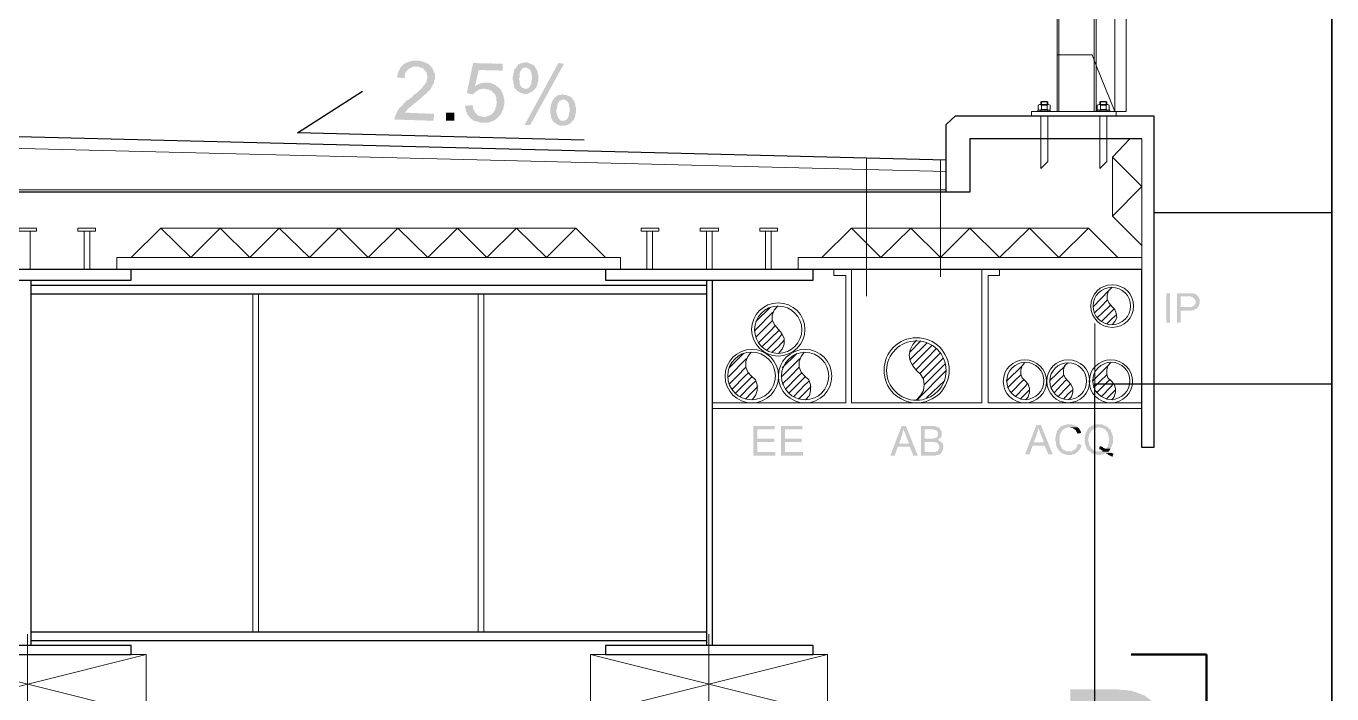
# Model space of a CAD drawing. Header units: millimetres. Extents: x -35.3 to 0.3, y 0.4 to 20.6.
# Drawn here: x -23.047 to -21.313, y 17.019 to 17.907 of the extents above; entities that cross this region are included whole.
import ezdxf

# ---------------------------------------------------------------- set-up
doc = ezdxf.new("R2010")
doc.units = ezdxf.units.MM
doc.linetypes.add('PDF_IMPORT', pattern=[1, 0.8, -0.2])
for name, color, linetype in [('Layer1', 3, 'Continuous'), ('PDF _Geometria', 7, 'Continuous'), ('PDF _Riempimenti solidi', 7, 'Continuous')]:
    doc.layers.add(name, color=color, linetype=linetype)

msp = doc.modelspace()

# ---------------------------------------------------------------- hatches: boundary and pattern name
at = {"layer": 'PDF _Riempimenti solidi', "transparency": 33554559}
for points in [[(-22.5093, 17.8527), (-22.5285, 17.8527), (-22.5252, 17.8527), (-22.5235, 17.8518), (-22.521, 17.851), (-22.5193, 17.8502), (-22.5185, 17.8485), (-22.5177, 17.8485), (-22.5168, 17.8468), (-22.5152, 17.8452), (-22.5152, 17.8435), (-22.5143, 17.841), (-22.5143, 17.8377), (-22.5152, 17.8352), (-22.5152, 17.8335), (-22.516, 17.8318), (-22.5177, 17.8293), (-22.5193, 17.8277), (-22.5202, 17.826), (-22.521, 17.8252), (-22.5218, 17.8235), (-22.5235, 17.8227), (-22.5268, 17.8193), (-22.5285, 17.8177), (-22.5302, 17.8168), (-22.5327, 17.8152), (-22.5343, 17.8127), (-22.5368, 17.811), (-22.5385, 17.8093), (-22.541, 17.8085), (-22.5443, 17.8052), (-22.546, 17.8035), (-22.5468, 17.8018), (-22.5485, 17.801), (-22.5493, 17.7993), (-22.551, 17.7985), (-22.5518, 17.7968), (-22.5535, 17.7952), (-22.5543, 17.7927), (-22.5552, 17.791), (-22.556, 17.7893), (-22.5568, 17.7893), (-22.5568, 17.7868), (-22.5577, 17.7852), (-22.5577, 17.7827), (-22.506, 17.781), (-22.5052, 17.7902), (-22.5443, 17.7918), (-22.541, 17.7952), (-22.5402, 17.7968), (-22.5393, 17.7977), (-22.5377, 17.7985), (-22.5368, 17.7993), (-22.5352, 17.801), (-22.5327, 17.8027), (-22.531, 17.8043), (-22.5285, 17.806), (-22.5277, 17.8068), (-22.526, 17.8085), (-22.5235, 17.8102), (-22.5202, 17.8135), (-22.5185, 17.8152), (-22.5168, 17.816), (-22.5152, 17.8177), (-22.5143, 17.8185), (-22.5135, 17.8202), (-22.5127, 17.8202), (-22.511, 17.8218), (-22.5093, 17.8243), (-22.5085, 17.826), (-22.5068, 17.8293), (-22.506, 17.8302), (-22.5052, 17.8318), (-22.5052, 17.8343), (-22.5043, 17.836), (-22.5043, 17.8435), (-22.506, 17.8468), (-22.5068, 17.8493), (-22.5077, 17.851)], [(-22.5285, 17.861), (-22.5327, 17.861), (-22.5352, 17.8602), (-22.5377, 17.8602), (-22.5393, 17.8593), (-22.5427, 17.8577), (-22.5452, 17.8568), (-22.546, 17.856), (-22.5477, 17.8543), (-22.5493, 17.8527), (-22.5502, 17.851), (-22.551, 17.8493), (-22.5527, 17.846), (-22.5535, 17.8435), (-22.5543, 17.841), (-22.5543, 17.8385), (-22.5443, 17.8377), (-22.5443, 17.8418), (-22.5435, 17.8443), (-22.5427, 17.846), (-22.541, 17.8477), (-22.5402, 17.8493), (-22.5385, 17.8502), (-22.5368, 17.851), (-22.5352, 17.8518), (-22.5335, 17.8527), (-22.5093, 17.8527), (-22.5102, 17.8543), (-22.511, 17.8543), (-22.5118, 17.856), (-22.5135, 17.8568), (-22.5152, 17.8577), (-22.5177, 17.8585), (-22.521, 17.8602), (-22.5235, 17.8602), (-22.526, 17.861)], [(-22.4143, 17.8568), (-22.4535, 17.8577), (-22.4618, 17.8177), (-22.4535, 17.816), (-22.4518, 17.8177), (-22.451, 17.8185), (-22.4493, 17.8202), (-22.4468, 17.821), (-22.4468, 17.8218), (-22.4452, 17.8227), (-22.4427, 17.8227), (-22.441, 17.8235), (-22.4385, 17.8235), (-22.4185, 17.8243), (-22.4202, 17.826), (-22.451, 17.8268), (-22.446, 17.8485), (-22.4143, 17.8477)], [(-22.396, 17.8527), (-22.3968, 17.851), (-22.3985, 17.8493), (-22.3993, 17.8477), (-22.3993, 17.8452), (-22.4002, 17.8435), (-22.4002, 17.841), (-22.401, 17.8385), (-22.401, 17.836), (-22.4002, 17.8335), (-22.4002, 17.831), (-22.3993, 17.8293), (-22.3993, 17.8268), (-22.3985, 17.8252), (-22.3977, 17.8235), (-22.396, 17.8227), (-22.396, 17.8218), (-22.3943, 17.8202), (-22.3927, 17.8193), (-22.391, 17.8185), (-22.3885, 17.8177), (-22.3868, 17.8168), (-22.3818, 17.8168), (-22.3793, 17.8177), (-22.3777, 17.8185), (-22.3743, 17.8202), (-22.3727, 17.8218), (-22.3718, 17.8227), (-22.3843, 17.8235), (-22.3852, 17.8235), (-22.3868, 17.8243), (-22.3885, 17.8252), (-22.3902, 17.8268), (-22.391, 17.8285), (-22.3918, 17.8302), (-22.3918, 17.8343), (-22.3927, 17.8377), (-22.3918, 17.8385), (-22.3918, 17.8435), (-22.391, 17.846), (-22.3902, 17.8477), (-22.3893, 17.8485), (-22.3893, 17.8493), (-22.3877, 17.851), (-22.386, 17.8518), (-22.3835, 17.8518)], [(-22.3835, 17.8585), (-22.3852, 17.8585), (-22.3877, 17.8577), (-22.3893, 17.8577), (-22.391, 17.8568), (-22.3935, 17.856), (-22.3943, 17.8543), (-22.396, 17.8527), (-22.3835, 17.8518), (-22.3827, 17.8518), (-22.3793, 17.8502), (-22.3777, 17.8485), (-22.3768, 17.8468), (-22.376, 17.8452), (-22.376, 17.8427), (-22.3752, 17.8402), (-22.3752, 17.836), (-22.376, 17.8335), (-22.376, 17.831), (-22.3768, 17.8293), (-22.3777, 17.8277), (-22.3777, 17.826), (-22.3785, 17.826), (-22.3802, 17.8243), (-22.3818, 17.8235), (-22.3843, 17.8235), (-22.3718, 17.8227), (-22.3702, 17.8243), (-22.3685, 17.8277), (-22.3677, 17.8302), (-22.3677, 17.8318), (-22.3668, 17.8343), (-22.3668, 17.8418), (-22.3677, 17.8435), (-22.3677, 17.846), (-22.3685, 17.8477), (-22.3702, 17.851), (-22.3718, 17.8527), (-22.3718, 17.8535), (-22.3735, 17.8552), (-22.3752, 17.856), (-22.3777, 17.8568), (-22.3793, 17.8577), (-22.381, 17.8585)], [(-22.3327, 17.8568), (-22.3402, 17.8577), (-22.3852, 17.7752), (-22.3777, 17.7752)], [(-22.436, 17.8318), (-22.4385, 17.8318), (-22.441, 17.831), (-22.4427, 17.831), (-22.4452, 17.8302), (-22.4468, 17.8293), (-22.4485, 17.8285), (-22.451, 17.8268), (-22.4202, 17.826), (-22.4218, 17.8268), (-22.4235, 17.8285), (-22.4252, 17.8293), (-22.4277, 17.8302), (-22.4293, 17.831), (-22.431, 17.831), (-22.4335, 17.8318)], [(-22.4185, 17.8243), (-22.4385, 17.8235), (-22.4377, 17.8235), (-22.436, 17.8227), (-22.4335, 17.8227), (-22.4318, 17.8218), (-22.4293, 17.821), (-22.4277, 17.8193), (-22.4268, 17.8185), (-22.426, 17.8177), (-22.4243, 17.816), (-22.4235, 17.8135), (-22.4227, 17.8118), (-22.4227, 17.8077), (-22.4218, 17.8052), (-22.4227, 17.8027), (-22.4227, 17.8002), (-22.4235, 17.7985), (-22.4243, 17.796), (-22.4252, 17.7943), (-22.426, 17.7927), (-22.4293, 17.7893), (-22.431, 17.7885), (-22.4335, 17.7877), (-22.4352, 17.7868), (-22.4368, 17.786), (-22.4393, 17.786), (-22.4202, 17.786), (-22.4185, 17.7877), (-22.4168, 17.7893), (-22.416, 17.791), (-22.4152, 17.7927), (-22.4143, 17.7952), (-22.4135, 17.7968), (-22.4127, 17.7993), (-22.4127, 17.801), (-22.4118, 17.8035), (-22.4118, 17.8093), (-22.4127, 17.811), (-22.4127, 17.8135), (-22.4135, 17.8152), (-22.4143, 17.8177), (-22.416, 17.821), (-22.4168, 17.8227)], [(-22.3335, 17.816), (-22.3352, 17.816), (-22.3377, 17.8152), (-22.3393, 17.8152), (-22.3418, 17.8143), (-22.3435, 17.8127), (-22.3452, 17.8118), (-22.346, 17.8102), (-22.3335, 17.8093), (-22.3327, 17.8093), (-22.331, 17.8085), (-22.3293, 17.8077), (-22.3277, 17.806), (-22.3268, 17.8043), (-22.326, 17.8027), (-22.326, 17.8002), (-22.3252, 17.7977), (-22.3252, 17.7935), (-22.326, 17.791), (-22.326, 17.7885), (-22.3268, 17.7868), (-22.3285, 17.7835), (-22.3302, 17.7818), (-22.3327, 17.781), (-22.3343, 17.781), (-22.3218, 17.7802), (-22.3202, 17.7818), (-22.3193, 17.7835), (-22.3185, 17.7852), (-22.3177, 17.7877), (-22.3177, 17.7893), (-22.3168, 17.7918), (-22.3168, 17.7985), (-22.3177, 17.801), (-22.3177, 17.8035), (-22.3185, 17.8052), (-22.3193, 17.8068), (-22.3202, 17.8085), (-22.3218, 17.8102), (-22.3218, 17.811), (-22.3235, 17.8127), (-22.3252, 17.8135), (-22.3277, 17.8143), (-22.3293, 17.8152), (-22.3318, 17.8152)], [(-22.4543, 17.8018), (-22.4643, 17.801), (-22.4643, 17.8002), (-22.4635, 17.7977), (-22.4635, 17.7952), (-22.4618, 17.7918), (-22.461, 17.7893), (-22.4593, 17.7877), (-22.4585, 17.786), (-22.4568, 17.7843), (-22.456, 17.7835), (-22.4543, 17.7827), (-22.4527, 17.781), (-22.4502, 17.7802), (-22.4485, 17.7802), (-22.446, 17.7793), (-22.4443, 17.7785), (-22.4327, 17.7785), (-22.431, 17.7793), (-22.4285, 17.7802), (-22.4268, 17.781), (-22.4252, 17.7818), (-22.4235, 17.7827), (-22.4218, 17.7843), (-22.4202, 17.786), (-22.4393, 17.786), (-22.4418, 17.7868), (-22.4435, 17.7868), (-22.446, 17.7877), (-22.4477, 17.7885), (-22.4493, 17.7902), (-22.4502, 17.791), (-22.451, 17.7927), (-22.4527, 17.7952), (-22.4535, 17.7968), (-22.4535, 17.7993)], [(-22.346, 17.8102), (-22.3477, 17.8085), (-22.3485, 17.8068), (-22.3493, 17.8043), (-22.3502, 17.8027), (-22.3502, 17.8002), (-22.351, 17.7985), (-22.351, 17.791), (-22.3502, 17.7885), (-22.3502, 17.7868), (-22.3493, 17.7843), (-22.3477, 17.781), (-22.3468, 17.7802), (-22.346, 17.7793), (-22.3443, 17.7777), (-22.3427, 17.7768), (-22.341, 17.7752), (-22.3393, 17.7752), (-22.3368, 17.7743), (-22.3318, 17.7743), (-22.3293, 17.7752), (-22.3277, 17.7752), (-22.326, 17.7768), (-22.3243, 17.7777), (-22.3227, 17.7793), (-22.3218, 17.7802), (-22.3343, 17.781), (-22.3368, 17.781), (-22.3385, 17.7827), (-22.3402, 17.7843), (-22.3418, 17.7877), (-22.3418, 17.7893), (-22.3427, 17.7918), (-22.3427, 17.796), (-22.3418, 17.7985), (-22.3418, 17.801), (-22.341, 17.8035), (-22.3402, 17.8052), (-22.3393, 17.806), (-22.3393, 17.8068), (-22.3377, 17.8077), (-22.336, 17.8085), (-22.3335, 17.8093)], [(-22.4785, 17.781), (-22.4785, 17.7918), (-22.4893, 17.7918), (-22.4893, 17.781)], [(-21.5277, 17.5127), (-21.5277, 17.5518), (-21.5327, 17.5518), (-21.5327, 17.5127)], [(-21.5035, 17.5518), (-21.5185, 17.5518), (-21.5185, 17.5127), (-21.5135, 17.5127), (-21.5135, 17.5285), (-21.4993, 17.5285), (-21.4985, 17.5293), (-21.496, 17.5293), (-21.4952, 17.5302), (-21.4943, 17.5302), (-21.4935, 17.531), (-21.4927, 17.531), (-21.4918, 17.5318), (-21.491, 17.5327), (-21.5135, 17.5335), (-21.5135, 17.5477), (-21.4902, 17.5477), (-21.4918, 17.5493), (-21.4927, 17.5502), (-21.4935, 17.5502), (-21.4943, 17.551), (-21.4952, 17.551), (-21.496, 17.5518), (-21.5018, 17.5518)], [(-21.4902, 17.5477), (-21.5035, 17.5477), (-21.5002, 17.5477), (-21.4993, 17.5468), (-21.4977, 17.5468), (-21.4968, 17.546), (-21.496, 17.5452), (-21.4952, 17.5443), (-21.4943, 17.5435), (-21.4943, 17.5427), (-21.4935, 17.5418), (-21.4935, 17.5385), (-21.4943, 17.5377), (-21.4943, 17.5368), (-21.4952, 17.536), (-21.496, 17.5352), (-21.4968, 17.5343), (-21.4985, 17.5343), (-21.4993, 17.5335), (-21.5135, 17.5335), (-21.491, 17.5327), (-21.4902, 17.5335), (-21.4902, 17.5343), (-21.4893, 17.5352), (-21.4893, 17.536), (-21.4885, 17.5377), (-21.4885, 17.5443), (-21.4893, 17.5452), (-21.4893, 17.546), (-21.4902, 17.5468)], [(-22.0527, 17.3752), (-22.081, 17.3752), (-22.081, 17.336), (-22.0518, 17.336), (-22.0518, 17.341), (-22.076, 17.341), (-22.076, 17.3543), (-22.0535, 17.3543), (-22.0535, 17.3585), (-22.076, 17.3585), (-22.076, 17.371), (-22.0527, 17.371)], [(-22.016, 17.3752), (-22.0443, 17.3752), (-22.0443, 17.336), (-22.0152, 17.336), (-22.0152, 17.341), (-22.0393, 17.341), (-22.0393, 17.3543), (-22.0168, 17.3543), (-22.0168, 17.3585), (-22.0393, 17.3585), (-22.0393, 17.371), (-22.016, 17.371)], [(-21.8785, 17.3752), (-21.8843, 17.3752), (-21.8993, 17.336), (-21.8935, 17.336), (-21.8893, 17.3477), (-21.8735, 17.3477), (-21.8877, 17.3518), (-21.8835, 17.3635), (-21.8835, 17.3652), (-21.8827, 17.366), (-21.8827, 17.3677), (-21.8818, 17.3693), (-21.8818, 17.371)], [(-21.8785, 17.3752), (-21.8818, 17.371), (-21.881, 17.3702), (-21.881, 17.3685), (-21.8802, 17.3677), (-21.8802, 17.3668), (-21.8793, 17.3652), (-21.8793, 17.3643), (-21.8785, 17.3627), (-21.8743, 17.3518), (-21.8877, 17.3518), (-21.8735, 17.3477), (-21.8685, 17.336), (-21.8627, 17.336)], [(-21.8435, 17.3752), (-21.8585, 17.3752), (-21.8585, 17.336), (-21.8393, 17.336), (-21.8385, 17.3368), (-21.836, 17.3368), (-21.8343, 17.3377), (-21.8335, 17.3377), (-21.8327, 17.3385), (-21.8318, 17.3393), (-21.831, 17.3402), (-21.8535, 17.341), (-21.8535, 17.3543), (-21.8318, 17.3543), (-21.8327, 17.3552), (-21.8335, 17.3552), (-21.8343, 17.356), (-21.8352, 17.3568), (-21.836, 17.3568), (-21.8352, 17.3577), (-21.8343, 17.3585), (-21.8535, 17.3585), (-21.8535, 17.371), (-21.8327, 17.371), (-21.8335, 17.3718), (-21.8335, 17.3727), (-21.8343, 17.3735), (-21.836, 17.3735), (-21.8368, 17.3743), (-21.8385, 17.3743), (-21.8393, 17.3752), (-21.8427, 17.3752)], [(-21.8327, 17.371), (-21.8452, 17.371), (-21.8418, 17.371), (-21.841, 17.3702), (-21.8393, 17.3702), (-21.8385, 17.3693), (-21.8377, 17.3693), (-21.8368, 17.3685), (-21.8368, 17.3677), (-21.836, 17.3668), (-21.836, 17.3635), (-21.8368, 17.3618), (-21.8368, 17.361), (-21.8377, 17.3602), (-21.8385, 17.3593), (-21.841, 17.3593), (-21.8427, 17.3585), (-21.8535, 17.3585), (-21.8343, 17.3585), (-21.8335, 17.3593), (-21.8327, 17.3593), (-21.8318, 17.3602), (-21.8318, 17.361), (-21.831, 17.3618), (-21.831, 17.3685), (-21.8318, 17.3693), (-21.8327, 17.3702)], [(-21.6993, 17.3768), (-21.7052, 17.3768), (-21.7202, 17.3377), (-21.7143, 17.3377), (-21.7102, 17.3493), (-21.6943, 17.3493), (-21.7085, 17.3535), (-21.7043, 17.3652), (-21.7043, 17.3668), (-21.7035, 17.3677), (-21.7035, 17.3693), (-21.7027, 17.371), (-21.7027, 17.3727)], [(-21.6993, 17.3768), (-21.7027, 17.3727), (-21.7018, 17.3718), (-21.7018, 17.3702), (-21.701, 17.3693), (-21.701, 17.3685), (-21.7002, 17.3668), (-21.7002, 17.366), (-21.6993, 17.3643), (-21.6952, 17.3535), (-21.7085, 17.3535), (-21.6943, 17.3493), (-21.6893, 17.3377), (-21.6835, 17.3377)], [(-21.661, 17.3777), (-21.6652, 17.3777), (-21.666, 17.3768), (-21.6677, 17.3768), (-21.6693, 17.376), (-21.6702, 17.376), (-21.671, 17.3752), (-21.6718, 17.3752), (-21.6727, 17.3743), (-21.6735, 17.3735), (-21.6743, 17.3727), (-21.6752, 17.3718), (-21.676, 17.371), (-21.6768, 17.3702), (-21.6768, 17.3693), (-21.6777, 17.3685), (-21.6777, 17.3677), (-21.6785, 17.366), (-21.6785, 17.3652), (-21.6793, 17.3643), (-21.6793, 17.361), (-21.6802, 17.3602), (-21.6802, 17.3552), (-21.6793, 17.3543), (-21.6793, 17.351), (-21.6785, 17.3502), (-21.6785, 17.3485), (-21.6777, 17.3468), (-21.6777, 17.346), (-21.6768, 17.3452), (-21.676, 17.3443), (-21.676, 17.3435), (-21.6752, 17.3427), (-21.6743, 17.3418), (-21.6735, 17.341), (-21.6618, 17.3418), (-21.6652, 17.3418), (-21.6668, 17.3427), (-21.6677, 17.3427), (-21.6685, 17.3435), (-21.6693, 17.3435), (-21.6702, 17.3443), (-21.671, 17.3452), (-21.6718, 17.346), (-21.6718, 17.3468), (-21.6727, 17.3477), (-21.6727, 17.3493), (-21.6735, 17.3493), (-21.6735, 17.351), (-21.6743, 17.3518), (-21.6743, 17.3635), (-21.6735, 17.3643), (-21.6735, 17.3652), (-21.6727, 17.366), (-21.6727, 17.3668), (-21.6718, 17.3677), (-21.671, 17.3685), (-21.671, 17.3693), (-21.6702, 17.3702), (-21.6693, 17.371), (-21.6685, 17.371), (-21.6677, 17.3718), (-21.6668, 17.3727), (-21.6652, 17.3727), (-21.6635, 17.3735), (-21.6502, 17.3735), (-21.651, 17.3743), (-21.6518, 17.3752), (-21.6527, 17.376), (-21.6535, 17.376), (-21.6552, 17.3768), (-21.6568, 17.3768), (-21.6577, 17.3777), (-21.6602, 17.3777)], [(-21.6502, 17.3735), (-21.6618, 17.3735), (-21.6602, 17.3735), (-21.6585, 17.3727), (-21.6568, 17.3727), (-21.656, 17.3718), (-21.6552, 17.371), (-21.6543, 17.371), (-21.6535, 17.3702), (-21.6527, 17.3693), (-21.6527, 17.3685), (-21.6518, 17.3677), (-21.651, 17.366), (-21.651, 17.3652), (-21.646, 17.366), (-21.646, 17.3677), (-21.6468, 17.3693), (-21.6477, 17.3702), (-21.6477, 17.371), (-21.6485, 17.3718), (-21.6493, 17.3727)], [(-21.6343, 17.3735), (-21.6352, 17.3735), (-21.636, 17.3727), (-21.636, 17.3718), (-21.6368, 17.371), (-21.6377, 17.3702), (-21.6385, 17.3693), (-21.6385, 17.3677), (-21.6393, 17.3668), (-21.6393, 17.366), (-21.6402, 17.3652), (-21.6402, 17.3627), (-21.641, 17.3618), (-21.641, 17.3527), (-21.6402, 17.3518), (-21.6402, 17.3493), (-21.6393, 17.3485), (-21.6393, 17.3477), (-21.6385, 17.3468), (-21.6385, 17.346), (-21.6377, 17.3443), (-21.636, 17.3427), (-21.6352, 17.3418), (-21.6343, 17.3418), (-21.6335, 17.341), (-21.6327, 17.3402), (-21.6318, 17.3393), (-21.631, 17.3385), (-21.6302, 17.3385), (-21.6285, 17.3377), (-21.626, 17.3377), (-21.6243, 17.3368), (-21.6202, 17.3368), (-21.6185, 17.3377), (-21.6168, 17.3377), (-21.616, 17.3385), (-21.6143, 17.3385), (-21.6135, 17.3393), (-21.6052, 17.3393), (-21.606, 17.3402), (-21.6077, 17.3402), (-21.6085, 17.341), (-21.6227, 17.3418), (-21.6268, 17.3418), (-21.6277, 17.3427), (-21.6285, 17.3427), (-21.6302, 17.3443), (-21.631, 17.3452), (-21.6318, 17.3452), (-21.6327, 17.346), (-21.6327, 17.3468), (-21.6335, 17.3477), (-21.6343, 17.3485), (-21.6343, 17.3493), (-21.6352, 17.3502), (-21.6352, 17.3535), (-21.636, 17.3552), (-21.636, 17.3602), (-21.6352, 17.361), (-21.6352, 17.3643), (-21.6343, 17.3652), (-21.6343, 17.366), (-21.6335, 17.3668), (-21.6335, 17.3677), (-21.6327, 17.3685), (-21.6318, 17.3693), (-21.631, 17.3702), (-21.6302, 17.371), (-21.6293, 17.371), (-21.6285, 17.3718), (-21.6277, 17.3727), (-21.6252, 17.3727), (-21.6243, 17.3735), (-21.6227, 17.3735)], [(-21.6227, 17.3777), (-21.626, 17.3777), (-21.6268, 17.3768), (-21.6293, 17.3768), (-21.6302, 17.376), (-21.631, 17.376), (-21.6318, 17.3752), (-21.6327, 17.3752), (-21.6335, 17.3743), (-21.6343, 17.3735), (-21.6202, 17.3735), (-21.6193, 17.3727), (-21.6168, 17.3727), (-21.616, 17.3718), (-21.6152, 17.371), (-21.6143, 17.371), (-21.6135, 17.3702), (-21.6127, 17.3693), (-21.6118, 17.3685), (-21.6118, 17.3677), (-21.611, 17.3668), (-21.6102, 17.366), (-21.6102, 17.3643), (-21.6093, 17.3627), (-21.6093, 17.3593), (-21.6085, 17.3585), (-21.6085, 17.356), (-21.6093, 17.3552), (-21.6093, 17.3518), (-21.6102, 17.3502), (-21.6102, 17.3485), (-21.611, 17.3477), (-21.6118, 17.3468), (-21.6118, 17.346), (-21.6127, 17.3452), (-21.6135, 17.3452), (-21.6068, 17.3452), (-21.606, 17.346), (-21.606, 17.3468), (-21.6052, 17.3477), (-21.6052, 17.3485), (-21.6043, 17.3493), (-21.6043, 17.3518), (-21.6035, 17.3527), (-21.6035, 17.3618), (-21.6043, 17.3627), (-21.6043, 17.3652), (-21.6052, 17.366), (-21.6052, 17.3668), (-21.606, 17.3677), (-21.606, 17.3693), (-21.6068, 17.3702), (-21.6077, 17.371), (-21.6085, 17.3718), (-21.6093, 17.3727), (-21.6102, 17.3735), (-21.611, 17.3743), (-21.6118, 17.3743), (-21.6127, 17.3752), (-21.6135, 17.376), (-21.6152, 17.376), (-21.616, 17.3768), (-21.6168, 17.3768), (-21.6177, 17.3777), (-21.621, 17.3777)], [(-21.8318, 17.3543), (-21.8443, 17.3543), (-21.8402, 17.3543), (-21.8393, 17.3535), (-21.8377, 17.3535), (-21.8368, 17.3527), (-21.836, 17.3518), (-21.8352, 17.351), (-21.8352, 17.3502), (-21.8343, 17.3493), (-21.8343, 17.3452), (-21.8352, 17.3443), (-21.8352, 17.3435), (-21.836, 17.3427), (-21.8368, 17.3418), (-21.8377, 17.3418), (-21.8393, 17.341), (-21.8535, 17.341), (-21.831, 17.3402), (-21.831, 17.341), (-21.8302, 17.3427), (-21.8293, 17.3435), (-21.8293, 17.346), (-21.8285, 17.3477), (-21.8293, 17.3485), (-21.8293, 17.3518), (-21.8302, 17.3527), (-21.831, 17.3535)], [(-21.6502, 17.3518), (-21.6502, 17.351), (-21.651, 17.3502), (-21.651, 17.3493), (-21.6518, 17.3477), (-21.6518, 17.3468), (-21.6527, 17.346), (-21.6527, 17.3452), (-21.6535, 17.3443), (-21.6543, 17.3443), (-21.6552, 17.3435), (-21.656, 17.3435), (-21.6568, 17.3427), (-21.6577, 17.3418), (-21.6618, 17.3418), (-21.6735, 17.341), (-21.6727, 17.3402), (-21.6718, 17.3393), (-21.671, 17.3393), (-21.6702, 17.3385), (-21.6693, 17.3385), (-21.6685, 17.3377), (-21.666, 17.3377), (-21.6652, 17.3368), (-21.6585, 17.3368), (-21.6577, 17.3377), (-21.6552, 17.3377), (-21.6543, 17.3385), (-21.6535, 17.3385), (-21.6527, 17.3393), (-21.6518, 17.3402), (-21.651, 17.3402), (-21.6502, 17.341), (-21.6493, 17.3418), (-21.6493, 17.3427), (-21.6485, 17.3435), (-21.6477, 17.3443), (-21.6468, 17.3452), (-21.6468, 17.346), (-21.646, 17.3468), (-21.646, 17.3477), (-21.6452, 17.3493), (-21.6452, 17.3502)], [(-21.621, 17.3485), (-21.6218, 17.3452), (-21.6218, 17.3443), (-21.6202, 17.3443), (-21.6193, 17.3435), (-21.6177, 17.3427), (-21.6168, 17.3427), (-21.6177, 17.3418), (-21.6227, 17.3418), (-21.6085, 17.341), (-21.6093, 17.3418), (-21.6093, 17.3427), (-21.6085, 17.3427), (-21.6077, 17.3435), (-21.6068, 17.3452), (-21.6143, 17.3452), (-21.6152, 17.346), (-21.616, 17.346), (-21.6168, 17.3468), (-21.6177, 17.3477), (-21.6185, 17.3477), (-21.6193, 17.3485)], [(-21.6052, 17.3393), (-21.6127, 17.3393), (-21.6118, 17.3385), (-21.611, 17.3385), (-21.6102, 17.3377), (-21.6093, 17.3368), (-21.6077, 17.336), (-21.6068, 17.336), (-21.606, 17.3352), (-21.6052, 17.3352), (-21.6043, 17.3343), (-21.6027, 17.3385), (-21.6035, 17.3385), (-21.6043, 17.3393)], [(-21.606, 17.0252), (-21.6602, 17.0252), (-21.6602, 16.8677), (-21.5943, 16.8677), (-21.5902, 16.8685), (-21.586, 16.8685), (-21.5818, 16.8693), (-21.5777, 16.8702), (-21.5743, 16.871), (-21.566, 16.8743), (-21.5627, 16.876), (-21.5585, 16.8785), (-21.5568, 16.8802), (-21.5535, 16.8827), (-21.5502, 16.8852), (-21.6393, 16.886), (-21.6393, 17.0068), (-21.606, 17.0068), (-21.551, 17.0085), (-21.5543, 17.0118), (-21.5577, 17.0143), (-21.561, 17.0168), (-21.5652, 17.0185), (-21.5735, 17.0218), (-21.5777, 17.0227), (-21.5785, 17.0235), (-21.5818, 17.0235), (-21.586, 17.0243), (-21.5902, 17.0243), (-21.5952, 17.0252), (-21.6002, 17.0252)]]:
    msp.add_hatch(color=256, dxfattribs=at).paths.add_polyline_path(points)

# ---------------------------------------------------------------- linework, layer by layer
at = {"layer": 'Layer1', "elevation": 0.3012}
msp.add_lwpolyline([(-25.6835, 17.4314), (-25.3685, 17.4315), (-25.3677, 15.0889), (-21.6277, 15.0889), (-21.6277, 17.4314), (-21.3127, 17.4314), (-21.3127, 14.8923), (-21.8243, 14.8923), (-21.8243, 14.3014), (-25.171, 14.3014), (-25.171, 14.8923), (-25.6827, 14.8921), (-25.6827, 17.4314)], dxfattribs=at)
at = {"layer": 'Layer1'}
msp.add_polyline3d([(-21.3127, 15.0889, 2.5646), (-21.3127, 20.5569, 2.4436), (-21.3127, 20.5489, 2.0829), (-21.3127, 17.4314, 0.3012), (-21.3127, 17.4314, -1.0771), (-21.3127, 15.0889, -1.0771)], close=True, dxfattribs=at)
at = {"layer": 'PDF _Geometria', "lineweight": 9}
for points in [[(-21.6777, 17.8685), (-21.631, 17.8685), (-21.626, 17.8543), (-21.601, 17.7935), (-21.601, 18.581), (-21.586, 18.581), (-21.586, 17.7935), (-21.601, 17.7935)], [(-21.626, 17.7935), (-21.626, 18.3685), (-21.6777, 18.3685), (-21.6777, 17.7935)], [(-21.6752, 17.7935), (-21.6752, 18.3685)], [(-21.6285, 17.7935), (-21.6285, 18.3685)], [(-21.6893, 17.8027), (-21.701, 17.8027)], [(-21.6985, 17.8068), (-21.6993, 17.806), (-21.6902, 17.806)], [(-21.6993, 17.806), (-21.6993, 17.8027)], [(-21.6985, 17.8027), (-21.6985, 17.8068), (-21.691, 17.8068), (-21.6902, 17.806), (-21.6902, 17.8027)], [(-21.6985, 17.8018), (-21.6985, 17.796)], [(-21.691, 17.8068), (-21.691, 17.8027)], [(-21.691, 17.8018), (-21.691, 17.796)], [(-21.6102, 17.8027), (-21.6218, 17.8027)], [(-21.6202, 17.8068), (-21.621, 17.806), (-21.6118, 17.806)], [(-21.621, 17.806), (-21.621, 17.8027)], [(-21.6202, 17.8027), (-21.6202, 17.8068), (-21.6127, 17.8068), (-21.6118, 17.806), (-21.6118, 17.8027)], [(-21.6202, 17.8018), (-21.6202, 17.796)], [(-21.6127, 17.8068), (-21.6127, 17.8027)], [(-21.6127, 17.8018), (-21.6127, 17.796)], [(-21.5993, 17.7877), (-21.5993, 17.7935), (-21.7118, 17.7935), (-21.7118, 17.7877)], [(-21.6868, 17.7935), (-21.6868, 17.7952), (-21.7035, 17.7952), (-21.7035, 17.7935)], [(-21.6993, 17.7952), (-21.6993, 17.7935)], [(-21.6902, 17.7877), (-21.6902, 17.7268), (-21.6993, 17.7177), (-21.6993, 17.7877)], [(-21.6902, 17.7952), (-21.6902, 17.7935)], [(-21.6077, 17.7935), (-21.6077, 17.7952), (-21.6243, 17.7952), (-21.6243, 17.7935)], [(-21.621, 17.7952), (-21.621, 17.7935)], [(-21.6118, 17.7877), (-21.6118, 17.7268), (-21.621, 17.7177), (-21.621, 17.7877)], [(-21.6118, 17.7952), (-21.6118, 17.7935)], [(-21.8252, 17.7135), (-23.4985, 17.7552), (-25.171, 17.7135)], [(-21.6043, 17.6543), (-21.6043, 17.7327), (-21.581, 17.7568)], [(-21.5652, 17.7568), (-21.5652, 17.3468)], [(-21.931, 17.7318), (-21.931, 17.5477)], [(-21.8327, 17.7293), (-21.8327, 17.5735)], [(-21.6043, 17.7327), (-21.5652, 17.6935), (-21.6043, 17.6543), (-21.5652, 17.6152)], [(-25.171, 17.6893), (-21.8252, 17.6893)], [(-23.0418, 17.5835), (-23.0418, 17.6343)], [(-22.9702, 17.5835), (-22.9702, 17.6343)], [(-22.9627, 17.5835), (-22.9627, 17.6343)], [(-22.9077, 17.5993), (-22.8685, 17.6385), (-22.8285, 17.5993), (-22.7893, 17.6385), (-22.7502, 17.5993), (-22.711, 17.6385), (-22.671, 17.5993), (-22.6318, 17.6385), (-22.5927, 17.5993), (-22.5535, 17.6385), (-22.5135, 17.5993), (-22.4743, 17.6385), (-22.4352, 17.5993), (-22.396, 17.6385), (-22.356, 17.5993), (-22.3168, 17.6385), (-22.2777, 17.5993)], [(-22.8685, 17.6385), (-22.3168, 17.6385)], [(-22.2227, 17.5835), (-22.2227, 17.6343)], [(-22.2152, 17.5835), (-22.2152, 17.6343)], [(-22.1435, 17.5835), (-22.1435, 17.6343)], [(-22.136, 17.5835), (-22.136, 17.6343)], [(-22.0652, 17.5835), (-22.0652, 17.6343)], [(-22.0577, 17.5835), (-22.0577, 17.6343)], [(-21.9902, 17.5993), (-21.951, 17.6385), (-21.9118, 17.5993), (-21.8718, 17.6385), (-21.8327, 17.5993), (-21.7935, 17.6385), (-21.7543, 17.5993), (-21.7143, 17.6385), (-21.6752, 17.5993), (-21.636, 17.6385), (-21.5968, 17.5993)], [(-21.951, 17.6385), (-21.636, 17.6385)], [(-22.9268, 17.5835), (-22.9268, 17.5993), (-22.2577, 17.5993), (-22.2577, 17.5835)], [(-22.0218, 17.5835), (-22.0218, 17.5993), (-21.5652, 17.5993)], [(-22.136, 17.406), (-21.9585, 17.406), (-21.9585, 17.5752), (-21.9743, 17.5752), (-21.9743, 17.5835)], [(-21.7777, 17.5835), (-21.7777, 17.406), (-21.951, 17.406), (-21.951, 17.5835)], [(-21.5652, 17.406), (-21.7693, 17.406), (-21.7693, 17.5752), (-21.7543, 17.5752), (-21.7543, 17.5835)], [(-21.6293, 17.5343), (-21.6093, 17.5552)], [(-21.6052, 17.5593), (-21.6093, 17.5552), (-21.611, 17.5493), (-21.611, 17.5435), (-21.6085, 17.5385), (-21.6052, 17.5343), (-21.601, 17.5302), (-21.5993, 17.5252), (-21.5985, 17.5193), (-21.601, 17.5143), (-21.6043, 17.5102)], [(-22.746, 17.551), (-22.746, 17.1018)], [(-22.7385, 17.551), (-22.7385, 17.1018)], [(-22.4468, 17.551), (-22.4468, 17.1018)], [(-22.4393, 17.551), (-22.4393, 17.1018)], [(-21.6277, 17.526), (-21.6193, 17.5343), (-21.611, 17.5427)], [(-22.0793, 17.5018), (-22.0777, 17.5035), (-22.0552, 17.5268)], [(-22.0777, 17.5143), (-22.0585, 17.5335)], [(-22.0485, 17.5352), (-22.0535, 17.5293), (-22.056, 17.5227), (-22.056, 17.516), (-22.0527, 17.5093), (-22.0477, 17.5035), (-22.0435, 17.4985), (-22.0402, 17.4918), (-22.0402, 17.4843), (-22.0427, 17.4777), (-22.0477, 17.4718)], [(-21.6243, 17.5193), (-21.6085, 17.5343), (-21.6068, 17.536)], [(-21.6185, 17.5143), (-21.6018, 17.531)], [(-21.6118, 17.511), (-21.6052, 17.5177), (-21.5985, 17.5235)], [(-22.0777, 17.4935), (-22.0677, 17.5035), (-22.056, 17.5152)], [(-22.0743, 17.486), (-22.0568, 17.5035), (-22.0527, 17.5085)], [(-22.0693, 17.481), (-22.0477, 17.5018), (-22.0468, 17.5027)], [(-22.0635, 17.476), (-22.0477, 17.4918), (-22.0427, 17.4977)], [(-22.056, 17.4735), (-22.0477, 17.481), (-22.0402, 17.4893)], [(-21.8643, 17.4893), (-21.8693, 17.4835), (-21.8727, 17.4768), (-21.8743, 17.4693), (-21.8727, 17.4618), (-21.8693, 17.4552), (-21.8643, 17.4493), (-21.8593, 17.4443), (-21.8552, 17.4377), (-21.8543, 17.4302), (-21.8552, 17.4227), (-21.8593, 17.416), (-21.8643, 17.4102)], [(-21.8735, 17.4735), (-21.8585, 17.4885)], [(-21.8735, 17.4635), (-21.8502, 17.486)], [(-22.1135, 17.4527), (-22.0943, 17.4718)], [(-22.0843, 17.4735), (-22.0885, 17.4677), (-22.091, 17.461), (-22.091, 17.4535), (-22.0885, 17.4468), (-22.0835, 17.4418), (-22.0785, 17.4368), (-22.076, 17.4302), (-22.076, 17.4227), (-22.0785, 17.416), (-22.0827, 17.4102)], [(-22.0427, 17.4527), (-22.0235, 17.4718)], [(-22.0135, 17.4735), (-22.0177, 17.4677), (-22.0202, 17.461), (-22.0202, 17.4535), (-22.0177, 17.4468), (-22.0127, 17.4418), (-22.0077, 17.4368), (-22.0052, 17.4302), (-22.0052, 17.4227), (-22.0068, 17.416), (-22.0118, 17.4102)], [(-21.8702, 17.456), (-21.8435, 17.4827)], [(-21.8652, 17.4502), (-21.8377, 17.4785)], [(-21.8602, 17.4452), (-21.8327, 17.4727)], [(-22.1152, 17.4402), (-22.1135, 17.4418), (-22.0902, 17.4652)], [(-22.1135, 17.431), (-22.1027, 17.4418), (-22.091, 17.4535)], [(-22.0443, 17.4402), (-22.0427, 17.4418), (-22.0193, 17.4652)], [(-22.0427, 17.431), (-22.0318, 17.4418), (-22.0202, 17.4535)], [(-21.856, 17.4385), (-21.8285, 17.466)], [(-21.8543, 17.4302), (-21.826, 17.4585)], [(-21.7452, 17.4352), (-21.7443, 17.4352), (-21.7243, 17.4552)], [(-21.721, 17.4593), (-21.7243, 17.4552), (-21.726, 17.4502), (-21.726, 17.4443), (-21.7243, 17.4393), (-21.7202, 17.4352), (-21.716, 17.431), (-21.7143, 17.4252), (-21.7143, 17.4202), (-21.716, 17.4143), (-21.7193, 17.4102)], [(-21.6877, 17.4352), (-21.6668, 17.4552)], [(-21.6635, 17.4593), (-21.6677, 17.4552), (-21.6693, 17.4502), (-21.6693, 17.4443), (-21.6668, 17.4393), (-21.6635, 17.4352), (-21.6593, 17.431), (-21.6568, 17.4252), (-21.6568, 17.4202), (-21.6585, 17.4143), (-21.6627, 17.4102)], [(-21.631, 17.4352), (-21.6302, 17.4352), (-21.6102, 17.4552)], [(-21.6068, 17.4593), (-21.6102, 17.4552), (-21.6118, 17.4502), (-21.6118, 17.4443), (-21.6102, 17.4393), (-21.606, 17.4352), (-21.6018, 17.431), (-21.6002, 17.4252), (-21.6002, 17.4202), (-21.6018, 17.4143), (-21.6052, 17.4102)], [(-22.1093, 17.4243), (-22.0927, 17.4418), (-22.0877, 17.446)], [(-22.1052, 17.4185), (-22.0835, 17.4402), (-22.0827, 17.441)], [(-22.0993, 17.4143), (-22.0835, 17.4302), (-22.0777, 17.4352)], [(-22.0385, 17.4243), (-22.0218, 17.4418), (-22.0168, 17.446)], [(-22.0343, 17.4185), (-22.0127, 17.4402), (-22.0118, 17.441)], [(-22.0277, 17.4143), (-22.0127, 17.4302), (-22.0068, 17.4352)], [(-21.8635, 17.4102), (-21.8252, 17.4493)], [(-21.851, 17.4127), (-21.8268, 17.436)], [(-21.7435, 17.426), (-21.7343, 17.4352), (-21.726, 17.4435)], [(-21.7393, 17.4193), (-21.7235, 17.4352), (-21.7218, 17.4368)], [(-21.686, 17.426), (-21.6768, 17.4352), (-21.6685, 17.4435)], [(-21.6818, 17.4193), (-21.6668, 17.4352), (-21.6652, 17.4368)], [(-21.6293, 17.426), (-21.6202, 17.4352), (-21.6118, 17.4435)], [(-21.6252, 17.4193), (-21.6093, 17.4352), (-21.6077, 17.4368)], [(-22.0918, 17.411), (-22.0835, 17.4193), (-22.0752, 17.4277)], [(-22.021, 17.411), (-22.0127, 17.4193), (-22.0043, 17.4277)], [(-21.7335, 17.4143), (-21.7202, 17.4277), (-21.7168, 17.4318)], [(-21.7268, 17.411), (-21.7202, 17.4177), (-21.7143, 17.4235)], [(-21.6768, 17.4143), (-21.6635, 17.4277), (-21.6593, 17.4318)], [(-21.6693, 17.411), (-21.6635, 17.4177), (-21.6568, 17.4235)], [(-21.6193, 17.4143), (-21.606, 17.4277), (-21.6027, 17.4318)], [(-21.6127, 17.411), (-21.606, 17.4177), (-21.6002, 17.4235)], [(-21.5652, 17.3985), (-22.136, 17.3985)], [(-21.7693, 17.3985), (-21.9585, 17.3985)], [(-23.2027, 17.0718), (-22.8877, 17.0718), (-22.8877, 16.9927), (-23.2027, 17.0718), (-23.2027, 16.9927), (-22.8877, 17.0718)], [(-22.2977, 17.0718), (-21.9827, 17.0718), (-21.9827, 16.9927), (-22.2977, 17.0718), (-22.2977, 16.9927), (-21.9827, 17.0718)]]:
    msp.add_lwpolyline(points, dxfattribs=at)
at = {"layer": 'PDF _Geometria', "lineweight": 25}
for points in [[(-22.306, 17.7552), (-22.6868, 17.7652), (-22.6002, 17.8202)], [(-21.8252, 17.686), (-21.8252, 17.776), (-21.8127, 17.7877), (-21.5493, 17.7877), (-21.5493, 17.3468), (-21.5652, 17.3468), (-21.5652, 17.5835), (-25.431, 17.5835), (-25.431, 17.3468)], [(-23.4985, 17.771), (-21.8252, 17.7293)], [(-21.5652, 17.7568), (-21.7935, 17.7568), (-21.7935, 17.686), (-25.2027, 17.686), (-25.2027, 17.7568), (-25.431, 17.7568)], [(-21.3127, 14.0118), (-21.3127, 17.6585), (-21.5493, 17.6585)], [(-21.806, 17.5835), (-21.9385, 17.5835)], [(-23.041, 17.5693), (-23.041, 17.0835)], [(-23.041, 17.5627), (-22.1435, 17.5627)], [(-22.1435, 17.5693), (-22.1435, 17.0835)], [(-22.136, 17.5693), (-22.136, 17.0835)], [(-23.041, 17.551), (-22.1435, 17.551)], [(-23.041, 17.1018), (-22.1435, 17.1018)], [(-23.041, 17.0902), (-22.1435, 17.0902)]]:
    msp.add_lwpolyline(points, dxfattribs=at)
at = {"layer": 'PDF _Geometria', "lineweight": 9}
for points in [[(-21.691, 17.8018), (-21.6893, 17.8027), (-21.6868, 17.8018), (-21.6868, 17.796), (-21.6893, 17.7952), (-21.691, 17.796), (-21.6985, 17.796), (-21.701, 17.7952), (-21.7027, 17.796), (-21.7027, 17.8018), (-21.701, 17.8027), (-21.6985, 17.8018)], [(-21.6127, 17.8018), (-21.6102, 17.8027), (-21.6085, 17.8018), (-21.6085, 17.796), (-21.6102, 17.7952), (-21.6127, 17.796), (-21.6202, 17.796), (-21.6218, 17.7952), (-21.6243, 17.796), (-21.6243, 17.8018), (-21.6218, 17.8027), (-21.6202, 17.8018)], [(-23.0335, 17.6343), (-23.0335, 17.6385), (-23.0568, 17.6385), (-23.0568, 17.6343)], [(-22.9552, 17.6343), (-22.9552, 17.6385), (-22.9785, 17.6385), (-22.9785, 17.6343)], [(-22.2068, 17.6343), (-22.2068, 17.6385), (-22.2302, 17.6385), (-22.2302, 17.6343)], [(-22.1277, 17.6343), (-22.1277, 17.6385), (-22.1518, 17.6385), (-22.1518, 17.6343)], [(-22.0493, 17.6343), (-22.0493, 17.6385), (-22.0727, 17.6385), (-22.0727, 17.6343)]]:
    msp.add_lwpolyline(points, close=True, dxfattribs=at)
at = {"layer": 'PDF _Geometria', "lineweight": 25}
for points in [[(-22.9077, 17.5693), (-22.9077, 17.5835), (-23.1835, 17.5835), (-23.1835, 17.5693)], [(-22.0018, 17.5693), (-22.0018, 17.5835), (-22.2777, 17.5835), (-22.2777, 17.5693)], [(-22.9077, 17.0835), (-23.1835, 17.0835), (-23.1835, 17.0718), (-22.9077, 17.0718)], [(-22.0018, 17.0835), (-22.2777, 17.0835), (-22.2777, 17.0718), (-22.0018, 17.0718)]]:
    msp.add_lwpolyline(points, close=True, dxfattribs=at)
at = {"layer": 'PDF _Geometria', "linetype": 'PDF_IMPORT', "lineweight": 9, "ltscale": 0.118333}
msp.add_lwpolyline([(-21.6277, 14.0118), (-21.6277, 17.5835)], dxfattribs=at)
at = {"layer": 'PDF _Geometria', "linetype": 'PDF_IMPORT', "lineweight": 9, "ltscale": 0.129167}
for points in [[(-23.0452, 15.7752), (-23.0452, 17.1852)], [(-22.1402, 15.7752), (-22.1402, 17.1852)]]:
    msp.add_lwpolyline(points, dxfattribs=at)
at = {"layer": 'PDF _Geometria', "linetype": 'PDF_IMPORT', "lineweight": 50, "ltscale": 0.073333}
msp.add_lwpolyline([(-21.4793, 17.0718), (-21.6727, 17.0718)], dxfattribs=at)
at = {"layer": 'PDF _Geometria', "lineweight": 50}
msp.add_lwpolyline([(-21.4793, 17.0718), (-21.4793, 16.996)], dxfattribs=at)
at = {"layer": 'PDF _Geometria', "lineweight": 9}
for centre, radius in [((-21.6044, 17.5348), 0.0284), ((-21.605, 17.5348), 0.0249), ((-22.0481, 17.5037), 0.0354), ((-22.0482, 17.5033), 0.0314), ((-21.8643, 17.4494), 0.0433), ((-21.8646, 17.449), 0.0395), ((-22.0832, 17.4416), 0.0355), ((-22.0835, 17.4419), 0.0317), ((-22.0124, 17.4416), 0.0355), ((-22.0124, 17.4417), 0.0314), ((-21.7205, 17.4347), 0.0287), ((-21.7198, 17.4354), 0.0247), ((-21.6629, 17.4349), 0.0286), ((-21.6629, 17.435), 0.0244), ((-21.6063, 17.4347), 0.0287), ((-21.6056, 17.4354), 0.0247)]:
    msp.add_circle(centre, radius, dxfattribs=at)

doc.saveas('drawing.dxf')
